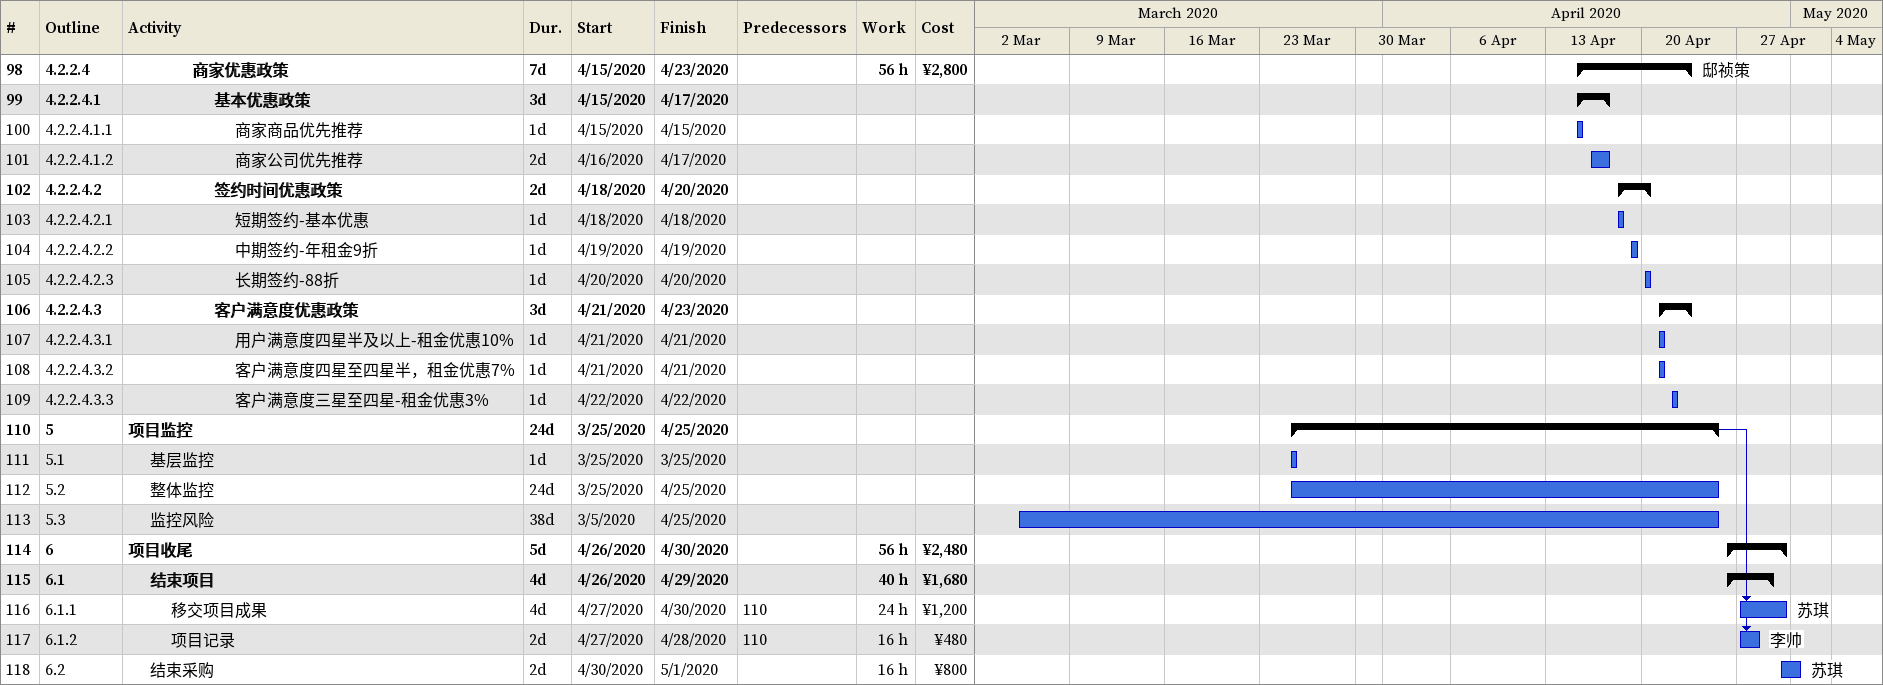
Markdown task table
| ID | WBS | Task | Duration | Start | Finish | Predecessors | Resources | Work (h) | Cost (¥) |
|---|---|---|---|---|---|---|---|---|---|
| 98 | 4.2.2.4 | **商家优惠政策** | 7d | 2020-04-15 | 2020-04-23 |  | 邸祯策 | 56 | 2800 |
| 99 | 4.2.2.4.1 | **基本优惠政策** | 3d | 2020-04-15 | 2020-04-17 |  |  |  |  |
| 100 | 4.2.2.4.1.1 | 商家商品优先推荐 | 1d | 2020-04-15 | 2020-04-15 |  |  |  |  |
| 101 | 4.2.2.4.1.2 | 商家公司优先推荐 | 2d | 2020-04-16 | 2020-04-17 |  |  |  |  |
| 102 | 4.2.2.4.2 | **签约时间优惠政策** | 2d | 2020-04-18 | 2020-04-20 |  |  |  |  |
| 103 | 4.2.2.4.2.1 | 短期签约-基本优惠 | 1d | 2020-04-18 | 2020-04-18 |  |  |  |  |
| 104 | 4.2.2.4.2.2 | 中期签约-年租金9折 | 1d | 2020-04-19 | 2020-04-19 |  |  |  |  |
| 105 | 4.2.2.4.2.3 | 长期签约-88折 | 1d | 2020-04-20 | 2020-04-20 |  |  |  |  |
| 106 | 4.2.2.4.3 | **客户满意度优惠政策** | 3d | 2020-04-21 | 2020-04-23 |  |  |  |  |
| 107 | 4.2.2.4.3.1 | 用户满意度四星半及以上-租金优惠10% | 1d | 2020-04-21 | 2020-04-21 |  |  |  |  |
| 108 | 4.2.2.4.3.2 | 客户满意度四星至四星半，租金优惠7% | 1d | 2020-04-21 | 2020-04-21 |  |  |  |  |
| 109 | 4.2.2.4.3.3 | 客户满意度三星至四星-租金优惠3% | 1d | 2020-04-22 | 2020-04-22 |  |  |  |  |
| 110 | 5 | **项目监控** | 24d | 2020-03-25 | 2020-04-25 |  |  |  |  |
| 111 | 5.1 | 基层监控 | 1d | 2020-03-25 | 2020-03-25 |  |  |  |  |
| 112 | 5.2 | 整体监控 | 24d | 2020-03-25 | 2020-04-25 |  |  |  |  |
| 113 | 5.3 | 监控风险 | 38d | 2020-03-05 | 2020-04-25 |  |  |  |  |
| 114 | 6 | **项目收尾** | 5d | 2020-04-26 | 2020-04-30 |  |  | 56 | 2480 |
| 115 | 6.1 | **结束项目** | 4d | 2020-04-26 | 2020-04-29 |  |  | 40 | 1680 |
| 116 | 6.1.1 | 移交项目成果 | 4d | 2020-04-27 | 2020-04-30 | 110 | 苏琪 | 24 | 1200 |
| 117 | 6.1.2 | 项目记录 | 2d | 2020-04-27 | 2020-04-28 | 110 | 李帅 | 16 | 480 |
| 118 | 6.2 | 结束采购 | 2d | 2020-04-30 | 2020-05-01 |  | 苏琪 | 16 | 800 |
